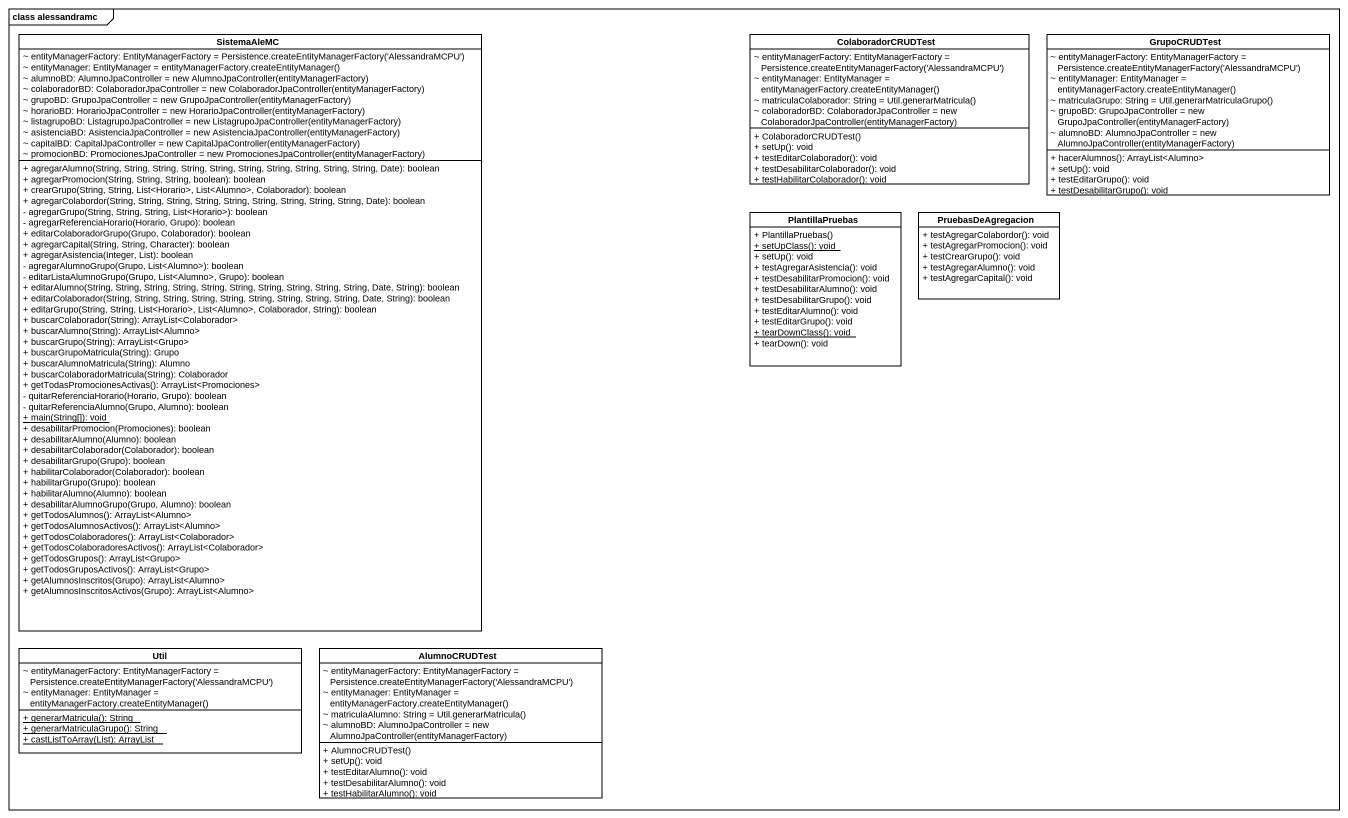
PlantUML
@startuml
mainframe class alessandramc
hide circle
hide empty members
skinparam classAttributeIconSize 0
class SistemaAleMC {
  {field} ~ entityManagerFactory: EntityManagerFactory = Persistence.createEntityManagerFactory('AlessandraMCPU')
  {field} ~ entityManager: EntityManager = entityManagerFactory.createEntityManager()
  {field} ~ alumnoBD: AlumnoJpaController = new AlumnoJpaController(entityManagerFactory)
  {field} ~ colaboradorBD: ColaboradorJpaController = new ColaboradorJpaController(entityManagerFactory)
  {field} ~ grupoBD: GrupoJpaController = new GrupoJpaController(entityManagerFactory)
  {field} ~ horarioBD: HorarioJpaController = new HorarioJpaController(entityManagerFactory)
  {field} ~ listagrupoBD: ListagrupoJpaController = new ListagrupoJpaController(entityManagerFactory)
  {field} ~ asistenciaBD: AsistenciaJpaController = new AsistenciaJpaController(entityManagerFactory)
  {field} ~ capitalBD: CapitalJpaController = new CapitalJpaController(entityManagerFactory)
  {field} ~ promocionBD: PromocionesJpaController = new PromocionesJpaController(entityManagerFactory)
  + agregarAlumno(String, String, String, String, String, String, String, String, String, String, Date): boolean
  + agregarPromocion(String, String, String, boolean): boolean
  + crearGrupo(String, String, List<Horario>, List<Alumno>, Colaborador): boolean
  + agregarColabordor(String, String, String, String, String, String, String, String, String, Date): boolean
  - agregarGrupo(String, String, String, List<Horario>): boolean
  - agregarReferenciaHorario(Horario, Grupo): boolean
  + editarColaboradorGrupo(Grupo, Colaborador): boolean
  + agregarCapital(String, String, Character): boolean
  + agregarAsistencia(Integer, List): boolean
  - agregarAlumnoGrupo(Grupo, List<Alumno>): boolean
  - editarListaAlumnoGrupo(Grupo, List<Alumno>, Grupo): boolean
  + editarAlumno(String, String, String, String, String, String, String, String, String, String, Date, String): boolean
  + editarColaborador(String, String, String, String, String, String, String, String, String, Date, String): boolean
  + editarGrupo(String, String, List<Horario>, List<Alumno>, Colaborador, String): boolean
  + buscarColaborador(String): ArrayList<Colaborador>
  + buscarAlumno(String): ArrayList<Alumno>
  + buscarGrupo(String): ArrayList<Grupo>
  + buscarGrupoMatricula(String): Grupo
  + buscarAlumnoMatricula(String): Alumno
  + buscarColaboradorMatricula(String): Colaborador
  + getTodasPromocionesActivas(): ArrayList<Promociones>
  - quitarReferenciaHorario(Horario, Grupo): boolean
  - quitarReferenciaAlumno(Grupo, Alumno): boolean
  {static} + main(String[]): void
  + desabilitarPromocion(Promociones): boolean
  + desabilitarAlumno(Alumno): boolean
  + desabilitarColaborador(Colaborador): boolean
  + desabilitarGrupo(Grupo): boolean
  + habilitarColaborador(Colaborador): boolean
  + habilitarGrupo(Grupo): boolean
  + habilitarAlumno(Alumno): boolean
  + desabilitarAlumnoGrupo(Grupo, Alumno): boolean
  + getTodosAlumnos(): ArrayList<Alumno>
  + getTodosAlumnosActivos(): ArrayList<Alumno>
  + getTodosColaboradores(): ArrayList<Colaborador>
  + getTodosColaboradoresActivos(): ArrayList<Colaborador>
  + getTodosGrupos(): ArrayList<Grupo>
  + getTodosGruposActivos(): ArrayList<Grupo>
  + getAlumnosInscritos(Grupo): ArrayList<Alumno>
  + getAlumnosInscritosActivos(Grupo): ArrayList<Alumno>
}
class ColaboradorCRUDTest {
  {field} ~ entityManagerFactory: EntityManagerFactory = Persistence.createEntityManagerFactory('AlessandraMCPU')
  {field} ~ entityManager: EntityManager = entityManagerFactory.createEntityManager()
  {field} ~ matriculaColaborador: String = Util.generarMatricula()
  {field} ~ colaboradorBD: ColaboradorJpaController = new ColaboradorJpaController(entityManagerFactory)
  + ColaboradorCRUDTest()
  + setUp(): void
  + testEditarColaborador(): void
  + testDesabilitarColaborador(): void
  + testHabilitarColaborador(): void
}
class GrupoCRUDTest {
  {field} ~ entityManagerFactory: EntityManagerFactory = Persistence.createEntityManagerFactory('AlessandraMCPU')
  {field} ~ entityManager: EntityManager = entityManagerFactory.createEntityManager()
  {field} ~ matriculaGrupo: String = Util.generarMatriculaGrupo()
  {field} ~ grupoBD: GrupoJpaController = new GrupoJpaController(entityManagerFactory)
  {field} ~ alumnoBD: AlumnoJpaController = new AlumnoJpaController(entityManagerFactory)
  + hacerAlumnos(): ArrayList<Alumno>
  + setUp(): void
  + testEditarGrupo(): void
  + testDesabilitarGrupo(): void
}
class PlantillaPruebas {
  + PlantillaPruebas()
  {static} + setUpClass(): void
  + setUp(): void
  + testAgregarAsistencia(): void
  + testDesabilitarPromocion(): void
  + testDesabilitarAlumno(): void
  + testDesabilitarGrupo(): void
  + testEditarAlumno(): void
  + testEditarGrupo(): void
  {static} + tearDownClass(): void
  + tearDown(): void
}
class PruebasDeAgregacion {
  + testAgregarColabordor(): void
  + testAgregarPromocion(): void
  + testCrearGrupo(): void
  + testAgregarAlumno(): void
  + testAgregarCapital(): void
}
class Util {
  {field} ~ entityManagerFactory: EntityManagerFactory = Persistence.createEntityManagerFactory('AlessandraMCPU')
  {field} ~ entityManager: EntityManager = entityManagerFactory.createEntityManager()
  {static} + generarMatricula(): String
  {static} + generarMatriculaGrupo(): String
  {static} + castListToArray(List): ArrayList
}
class AlumnoCRUDTest {
  {field} ~ entityManagerFactory: EntityManagerFactory = Persistence.createEntityManagerFactory('AlessandraMCPU')
  {field} ~ entityManager: EntityManager = entityManagerFactory.createEntityManager()
  {field} ~ matriculaAlumno: String = Util.generarMatricula()
  {field} ~ alumnoBD: AlumnoJpaController = new AlumnoJpaController(entityManagerFactory)
  + AlumnoCRUDTest()
  + setUp(): void
  + testEditarAlumno(): void
  + testDesabilitarAlumno(): void
  + testHabilitarAlumno(): void
}
@enduml
